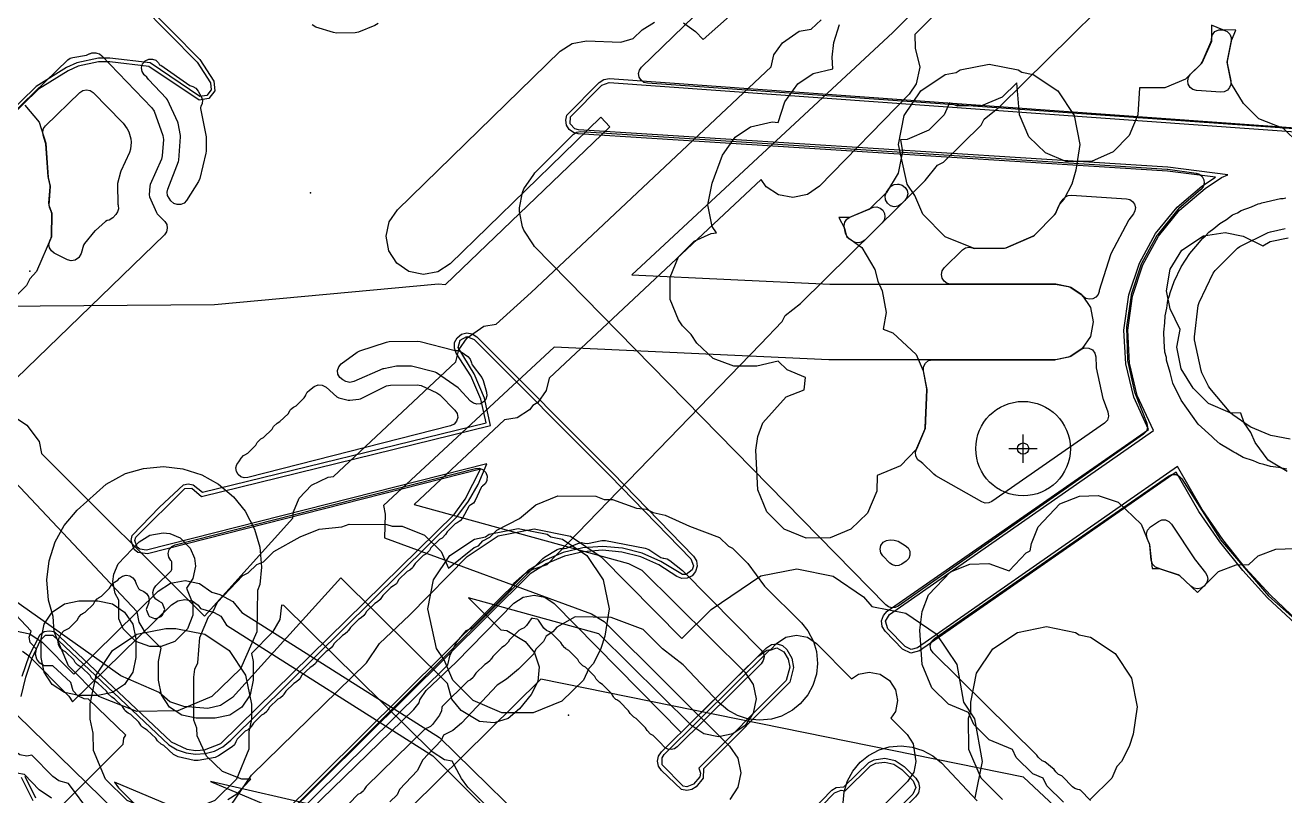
# Model space of a CAD drawing. Header units: metres. Extents: x -2677 to -840, y 169 to 1487.
# Drawn here: x -2429.3 to -2362.6, y 472.9 to 513.6 of the extents above; entities that cross this region are included whole.
import ezdxf

# ---------------------------------------------------------------- set-up
doc = ezdxf.new("R2010")
doc.units = ezdxf.units.M
for name, color, linetype in [('AI_GREENING_ALLOWED_ZONE', 4, 'Continuous'), ('AI_GREENING_EXCLUSIONS', 1, 'Continuous'), ('AI_GREENING_LAWN', 82, 'Continuous'), ('AI_GREENING_REJECTED', 6, 'Continuous'), ('AI_GREENING_TREES', 3, 'Continuous')]:
    doc.layers.add(name, color=color, linetype=linetype)

# ---------------------------------------------------------------- blocks, each defined once
blk = doc.blocks.new('AI_TREE')
for p, q in [((0, -0.3), (0, 0.3)), ((-0.3, 0), (0.3, 0))]:
    blk.add_line(p, q)
for radius in [1, 0.12]:
    blk.add_circle((0, 0), radius)

msp = doc.modelspace()

# ---------------------------------------------------------------- linework, layer by layer
at = {"layer": 'AI_GREENING_ALLOWED_ZONE'}
for points in [[(-2367.323, 510.189), (-2367.507, 510.238), (-2367.659, 510.353), (-2367.757, 510.516), (-2367.787, 510.704), (-2367.745, 510.889), (-2367.637, 511.046), (-2367.068, 511.6), (-2367.014, 511.679), (-2366.554, 512.74), (-2366.534, 512.833), (-2366.532, 512.921), (-2366.48, 513.133), (-2366.343, 513.303), (-2366.146, 513.398), (-2365.928, 513.401), (-2365.87, 513.388), (-2365.692, 513.312), (-2365.557, 513.174), (-2365.484, 512.996), (-2365.484, 512.802), (-2365.694, 511.738), (-2365.694, 511.642), (-2365.505, 510.693), (-2365.502, 510.51), (-2365.566, 510.339), (-2365.687, 510.201), (-2365.849, 510.117), (-2366.031, 510.096), (-2367.323, 510.189)], [(-2426.389, 510.083), (-2426.226, 510.189), (-2426.036, 510.225), (-2425.846, 510.185), (-2425.685, 510.076), (-2424.144, 508.517), (-2424.098, 508.463), (-2423.877, 508.164), (-2423.796, 507.997), (-2423.697, 507.627), (-2423.681, 507.461), (-2423.709, 507.077), (-2423.756, 506.9), (-2424.22, 505.919), (-2424.236, 505.873), (-2424.387, 505.273), (-2424.395, 505.206), (-2424.37, 504.174), (-2424.361, 504.117), (-2424.357, 504.099), (-2424.342, 503.926), (-2424.387, 503.759), (-2424.487, 503.618), (-2424.65, 503.455), (-2424.843, 503.335), (-2424.942, 503.301), (-2425.026, 503.253), (-2425.561, 502.784), (-2425.588, 502.756), (-2426.143, 502.088), (-2426.19, 502), (-2426.32, 501.561), (-2426.44, 501.355), (-2426.46, 501.334), (-2426.633, 501.217), (-2426.839, 501.182), (-2427.042, 501.234), (-2427.745, 501.583), (-2427.895, 501.698), (-2427.992, 501.86), (-2428.022, 502.046), (-2427.981, 502.23), (-2427.909, 502.398), (-2427.888, 502.493), (-2427.875, 503.652), (-2427.892, 503.743), (-2427.992, 504.006), (-2428.024, 504.226), (-2427.953, 505.088), (-2427.959, 505.165), (-2428.047, 505.542), (-2428.059, 505.618), (-2428.191, 507.366), (-2428.202, 507.422), (-2428.326, 507.819), (-2428.348, 508), (-2428.303, 508.177), (-2428.197, 508.327), (-2426.389, 510.083)], [(-2382.933, 504.184), (-2383.106, 504.073), (-2383.309, 504.041), (-2383.507, 504.093), (-2383.668, 504.22), (-2383.765, 504.401), (-2383.78, 504.606), (-2383.712, 504.8), (-2383.596, 504.989), (-2383.476, 505.124), (-2383.317, 505.207), (-2383.137, 505.229), (-2383.065, 505.224), (-2382.881, 505.176), (-2382.728, 505.063), (-2382.629, 504.9), (-2382.597, 504.712), (-2382.638, 504.526), (-2382.746, 504.369), (-2382.933, 504.184)], [(-2372.476, 499.553), (-2372.528, 499.402), (-2372.646, 499.261), (-2372.806, 499.173), (-2372.988, 499.148), (-2373.166, 499.19), (-2373.317, 499.294), (-2373.409, 499.386), (-2373.976, 499.765), (-2374.066, 499.802), (-2374.759, 499.94), (-2374.807, 499.944), (-2380.316, 499.944), (-2380.508, 499.983), (-2380.671, 500.092), (-2380.779, 500.254), (-2380.816, 500.446), (-2380.777, 500.638), (-2380.668, 500.8), (-2379.703, 501.753), (-2379.542, 501.859), (-2379.352, 501.897), (-2379.163, 501.86), (-2379.134, 501.848), (-2379.038, 501.83), (-2377.476, 501.844), (-2377.381, 501.864), (-2375.963, 502.473), (-2375.884, 502.527), (-2374.829, 503.602), (-2374.777, 503.68), (-2374.591, 504.124), (-2374.532, 504.228), (-2374.372, 504.443), (-2374.253, 504.558), (-2374.103, 504.628), (-2373.939, 504.645), (-2371.022, 504.46), (-2370.848, 504.417), (-2370.7, 504.315), (-2370.598, 504.168), (-2370.555, 503.994), (-2370.575, 503.816), (-2370.657, 503.656), (-2370.897, 503.344), (-2370.92, 503.307), (-2371.847, 501.542), (-2371.864, 501.501), (-2372.46, 499.611), (-2372.474, 499.553), (-2372.476, 499.553)], [(-2385.935, 502.91), (-2385.958, 503.036), (-2385.917, 503.223), (-2385.81, 503.382), (-2385.651, 503.488), (-2384.64, 503.911), (-2384.58, 503.95), (-2384.412, 504.022), (-2384.229, 504.028), (-2384.056, 503.967), (-2383.916, 503.849), (-2383.829, 503.688), (-2383.805, 503.506), (-2383.848, 503.328), (-2383.953, 503.178), (-2384.87, 502.273), (-2385.013, 502.174), (-2385.182, 502.13), (-2385.355, 502.147), (-2385.513, 502.223), (-2385.684, 502.346), (-2385.808, 502.474), (-2385.879, 502.638), (-2385.943, 502.908), (-2385.935, 502.91)], [(-2381.883, 490.516), (-2382.061, 490.642), (-2382.168, 490.832), (-2382.185, 491.05), (-2382.107, 491.254), (-2382.105, 491.257), (-2381.687, 492.255), (-2381.668, 492.341), (-2381.589, 494.342), (-2381.593, 494.397), (-2381.769, 495.354), (-2381.761, 495.571), (-2381.662, 495.764), (-2381.49, 495.897), (-2381.278, 495.944), (-2374.807, 495.944), (-2374.759, 495.949), (-2374.066, 496.087), (-2373.976, 496.124), (-2373.424, 496.493), (-2373.228, 496.57), (-2373.017, 496.56), (-2372.829, 496.464), (-2372.698, 496.298), (-2372.647, 496.094), (-2372.629, 495.565), (-2372.624, 495.52), (-2372.271, 493.891), (-2372.26, 493.854), (-2372.002, 493.181), (-2371.97, 492.963), (-2372.034, 492.753), (-2372.182, 492.591), (-2378.138, 488.442), (-2378.308, 488.366), (-2378.494, 488.358), (-2378.671, 488.418), (-2381.109, 489.805), (-2381.213, 489.885), (-2381.793, 490.459), (-2381.872, 490.512), (-2381.883, 490.516)], [(-2369.289, 484.889), (-2369.493, 484.968), (-2369.644, 485.126), (-2369.713, 485.333), (-2369.794, 486.136), (-2369.812, 486.206), (-2369.93, 486.491), (-2369.968, 486.712), (-2369.905, 486.927), (-2369.754, 487.093), (-2369.338, 487.384), (-2369.156, 487.462), (-2368.958, 487.465), (-2368.775, 487.39), (-2368.635, 487.25), (-2367.383, 485.361), (-2367.37, 485.343), (-2366.837, 484.675), (-2366.751, 484.516), (-2366.728, 484.336), (-2366.77, 484.161), (-2366.872, 484.011), (-2366.918, 483.965), (-2367.077, 483.857), (-2367.266, 483.816), (-2367.455, 483.85), (-2367.617, 483.953), (-2368.203, 484.508), (-2368.295, 484.562), (-2369.251, 484.883), (-2369.289, 484.889)], [(-2383.915, 485.564), (-2384.024, 485.731), (-2384.058, 485.927), (-2384.013, 486.121), (-2383.896, 486.282), (-2383.726, 486.385), (-2383.529, 486.413), (-2383.319, 486.401), (-2383.101, 486.336), (-2382.722, 486.121), (-2382.571, 485.989), (-2382.484, 485.808), (-2382.475, 485.608), (-2382.545, 485.421), (-2382.683, 485.276), (-2382.901, 485.124), (-2383.059, 485.051), (-2383.233, 485.037), (-2383.401, 485.083), (-2383.544, 485.185), (-2383.915, 485.564)]]:
    msp.add_lwpolyline(points, close=True, dxfattribs=at)
at = {"layer": 'AI_GREENING_EXCLUSIONS'}
for points in [[(-2359.961, 536.49), (-2383.376, 513.265), (-2397.191, 500.426), (-2386.721, 499.944), (-2374.783, 499.944), (-2374.017, 499.792), (-2373.368, 499.359), (-2372.935, 498.71), (-2372.783, 497.944), (-2372.935, 497.179), (-2373.368, 496.53), (-2374.017, 496.097), (-2374.783, 495.944), (-2386.767, 495.944), (-2401.297, 496.611), (-2410.322, 488.225), (-2410.231, 487.77), (-2410.281, 486.517), (-2399.327, 482.497), (-2398.661, 482.091), (-2392.022, 475.5), (-2391.586, 474.852), (-2391.431, 474.087), (-2391.581, 473.322), (-2392.012, 472.671)], [(-2423.817, 463.118), (-2406.926, 479.797), (-2406.804, 480.33), (-2406.439, 481.015), (-2405.931, 481.608), (-2405.606, 481.773), (-2403.613, 483.774), (-2403.451, 484.099), (-2402.861, 484.61), (-2402.41, 484.866), (-2401.66, 485.106), (-2390.377, 496.768), (-2389.242, 497.957), (-2389.08, 498.281), (-2388.268, 498.919), (-2381.667, 505.434), (-2381.022, 506.234), (-2380.696, 506.392), (-2378.71, 508.353), (-2378.549, 508.677), (-2377.737, 509.315), (-2350.93, 535.801)], [(-2423.817, 463.118), (-2406.926, 479.797), (-2406.804, 480.33), (-2406.439, 481.015), (-2405.931, 481.608), (-2405.606, 481.773), (-2403.613, 483.774), (-2403.451, 484.099), (-2402.861, 484.61), (-2402.41, 484.866), (-2401.66, 485.106), (-2390.377, 496.768), (-2389.242, 497.957), (-2389.08, 498.281), (-2388.268, 498.919), (-2381.667, 505.434), (-2381.022, 506.234), (-2380.696, 506.392), (-2378.71, 508.353), (-2378.549, 508.677), (-2377.737, 509.315), (-2350.93, 535.801)], [(-2376.137, 519.216), (-2382.226, 513.149), (-2382.205, 512.422), (-2381.96, 511.419), (-2382.149, 510.542), (-2382.526, 509.997), (-2387.26, 505.13), (-2387.902, 504.688), (-2388.666, 504.525), (-2389.433, 504.667), (-2390.088, 505.091), (-2390.349, 505.471), (-2401.568, 494.959), (-2401.716, 494.318), (-2402.169, 493.682), (-2402.429, 493.52), (-2402.595, 493.286), (-2403.255, 492.871), (-2403.916, 492.759), (-2408.696, 488.281), (-2397.358, 485.16), (-2396.661, 484.81), (-2391.205, 479.412), (-2390.769, 478.765), (-2390.614, 478), (-2390.764, 477.234), (-2391.195, 476.584), (-2391.842, 476.148), (-2392.607, 475.993), (-2393.373, 476.143), (-2394.023, 476.574), (-2398.926, 481.443), (-2405.832, 483.344), (-2404.114, 481.643), (-2403.802, 481.616), (-2402.834, 481.037), (-2402.332, 480.44), (-2402.096, 479.696), (-2402.163, 478.919), (-2402.522, 478.226), (-2403.126, 477.47), (-2403.723, 476.967), (-2404.467, 476.731), (-2405.245, 476.798), (-2406.213, 477.377), (-2406.715, 477.974), (-2406.943, 478.814), (-2412.587, 484.404), (-2418.31, 478.068), (-2418.948, 477.639), (-2418.948, 477.639), (-2419.624, 477.484), (-2420.883, 477.601), (-2421.626, 477.84), (-2422.199, 478.327), (-2424.224, 479.208), (-2430.316, 483.542)], [(-2434.451, 510.386), (-2426.726, 517.879), (-2426.344, 517.875), (-2426.183, 517.766), (-2420.19, 511.69), (-2419.477, 510.586), (-2419.443, 510.219), (-2419.671, 509.928), (-2420.035, 509.873), (-2422.663, 511.643), (-2424.801, 511.907), (-2425.408, 511.903), (-2426.554, 511.655), (-2427.096, 511.412), (-2428.704, 510.408), (-2445.085, 494.392)], [(-2434.415, 510.701), (-2427.028, 517.916), (-2426.8, 518.064), (-2426.533, 518.115), (-2426.266, 518.06), (-2426.041, 517.907), (-2420.045, 511.828), (-2419.299, 510.677), (-2419.252, 510.163), (-2419.57, 509.756), (-2420.08, 509.678), (-2422.741, 511.453), (-2424.808, 511.707), (-2425.393, 511.703), (-2426.485, 511.467), (-2427.002, 511.235), (-2428.579, 510.25), (-2444.92, 494.278)], [(-2394.452, 513.766), (-2393.814, 513.316), (-2393.412, 512.892), (-2388.756, 517.037)], [(-2430.819, 498.773), (-2419.269, 498.863), (-2407.419, 499.956), (-2407.04, 499.916), (-2398.361, 508.264), (-2398.827, 508.784), (-2406.797, 501.016), (-2407.451, 500.591), (-2408.218, 500.448), (-2408.981, 500.61), (-2409.625, 501.052), (-2410.05, 501.707), (-2410.192, 502.474), (-2410.03, 503.237), (-2409.588, 503.88), (-2400.973, 512.277), (-2400.352, 512.671), (-2399.584, 512.813), (-2397.772, 512.749), (-2397.117, 512.939), (-2396.642, 513.39), (-2395.982, 513.806)], [(-2429.839, 492.914), (-2429.19, 492.481), (-2428.546, 491.624), (-2428.417, 490.98), (-2419.802, 482.382), (-2415.129, 487.559), (-2415.089, 487.89), (-2414.787, 488.612), (-2414.14, 489.311), (-2413.259, 489.721), (-2412.967, 489.76), (-2406.496, 495.824), (-2406.347, 496.461), (-2405.893, 497.096), (-2405.014, 497.711), (-2404.367, 497.819), (-2402.508, 499.492), (-2389.824, 511.445), (-2389.676, 512.083), (-2389.221, 512.717), (-2388.343, 513.332), (-2387.695, 513.44), (-2387.168, 513.934)], [(-2361.916, 507.399), (-2362.722, 508.184), (-2364.023, 508.696), (-2364.833, 509.506), (-2365.474, 510.542), (-2365.704, 511.69), (-2365.477, 512.838), (-2365.24, 513.374), (-2365.923, 513.391), (-2366.518, 513.64), (-2366.535, 512.785), (-2367.033, 511.634), (-2367.91, 510.779), (-2368.994, 510.326), (-2370.337, 510.324), (-2370.422, 508.896), (-2370.875, 507.812), (-2371.73, 506.935), (-2372.881, 506.437), (-2374.231, 506.437), (-2375.315, 506.89), (-2376.192, 507.745), (-2376.69, 508.896), (-2376.83, 510.587), (-2377.604, 509.834), (-2378.688, 509.381), (-2379.957, 509.364), (-2380.393, 509.529), (-2380.672, 508.902), (-2381.482, 508.092), (-2382.633, 507.594), (-2382.984, 507.577), (-2382.863, 506.966), (-2383.093, 505.818), (-2383.722, 504.782), (-2384.596, 503.929), (-2385.679, 503.476), (-2386.247, 503.46), (-2385.943, 502.908), (-2385.837, 502.455), (-2385.029, 501.876), (-2384.331, 500.718), (-2384.185, 500.098), (-2383.954, 499.586), (-2383.727, 498.438), (-2383.903, 497.559), (-2383.38, 497.374), (-2382.156, 496.215), (-2381.77, 495.359), (-2381.588, 494.37), (-2381.67, 492.297), (-2382.123, 491.213), (-2382.978, 490.336), (-2384.216, 489.821), (-2384.233, 488.983), (-2384.731, 487.832), (-2385.608, 486.977), (-2386.692, 486.524), (-2387.961, 486.507), (-2389.126, 486.977), (-2390.048, 487.899), (-2390.518, 489.064), (-2390.633, 491.154), (-2390.516, 491.881), (-2390.255, 492.605), (-2389.017, 493.978), (-2388.076, 494.352), (-2387.998, 494.995), (-2388.97, 495.401), (-2389.452, 495.862), (-2390.574, 495.6), (-2390.574, 495.6), (-2391.792, 495.603), (-2392.888, 496.015), (-2393.743, 496.815), (-2394.055, 497.282), (-2394.504, 497.732), (-2394.717, 498.052), (-2395.163, 499.135), (-2395.161, 500.305), (-2394.712, 501.386), (-2393.883, 502.212), (-2392.998, 502.613), (-2392.707, 502.658), (-2392.932, 502.995), (-2393.162, 504.143), (-2392.935, 505.291), (-2392.399, 506.773), (-2391.717, 507.724), (-2390.909, 508.263), (-2389.769, 508.53), (-2389.45, 508.503), (-2389.088, 509.596), (-2388.406, 510.547), (-2387.598, 511.086), (-2386.557, 511.33), (-2386.587, 511.953), (-2386.507, 512.728), (-2386.196, 513.675)], [(-2362.108, 481.978), (-2363.56, 483.349), (-2364.877, 484.783), (-2366.092, 486.309), (-2367.198, 487.92), (-2368.39, 489.994), (-2381.967, 480.534), (-2382.435, 480.412), (-2382.871, 480.623), (-2383.784, 481.571), (-2383.941, 481.827), (-2383.977, 482.125), (-2383.884, 482.411), (-2383.68, 482.631), (-2369.864, 492.256), (-2370.638, 493.966), (-2371.061, 495.723), (-2371.155, 497.501), (-2370.901, 499.376), (-2370.343, 501.053), (-2369.487, 502.614), (-2368.342, 504.013), (-2367.03, 505.128), (-2366.319, 505.607), (-2368.858, 505.926), (-2400.024, 507.903), (-2400.283, 507.971), (-2400.498, 508.131), (-2400.637, 508.359), (-2400.68, 508.623), (-2400.621, 508.884), (-2398.912, 510.617), (-2398.664, 510.773), (-2398.374, 510.814), (-2361.344, 508.151)], [(-2361.981, 482.132), (-2363.413, 483.484), (-2364.721, 484.908), (-2364.721, 484.908), (-2365.927, 486.422), (-2367.026, 488.022), (-2368.318, 490.288), (-2382.081, 480.698), (-2382.416, 480.611), (-2382.727, 480.762), (-2383.64, 481.71), (-2383.777, 482.106), (-2383.566, 482.467), (-2369.594, 492.2), (-2370.455, 494.047), (-2370.866, 495.769), (-2370.955, 497.51), (-2370.71, 499.314), (-2370.167, 500.958), (-2369.331, 502.488), (-2368.213, 503.86), (-2366.854, 505.011), (-2366, 505.579), (-2365.654, 505.724), (-2368.839, 506.125), (-2400.012, 508.103), (-2400.197, 508.151), (-2400.449, 508.429), (-2400.438, 508.803), (-2398.773, 510.474), (-2398.388, 510.614), (-2361.336, 507.951)], [(-2429.299, 509.419), (-2428.543, 508.511), (-2428.193, 507.394), (-2428.056, 505.58), (-2427.95, 505.127), (-2428.033, 504.112), (-2427.875, 503.699), (-2427.889, 502.443), (-2428.681, 500.614), (-2429.041, 500.227), (-2429.203, 499.875), (-2430.013, 499.064)], [(-2362.547, 490.15), (-2362.983, 490.241), (-2363.408, 490.285), (-2363.755, 490.402), (-2363.995, 490.452), (-2364.303, 490.586), (-2364.86, 490.774), (-2365.236, 490.995), (-2365.352, 491.046), (-2365.514, 491.158), (-2366.091, 491.497), (-2366.378, 491.757), (-2366.41, 491.779), (-2366.512, 491.878), (-2367.233, 492.533), (-2368.137, 493.802), (-2368.564, 494.708), (-2368.71, 495.269), (-2368.898, 495.927), (-2368.915, 496.058), (-2368.989, 496.343), (-2369.026, 496.924), (-2369.027, 496.926), (-2369.026, 496.927), (-2369.056, 497.392), (-2368.992, 497.89), (-2368.979, 498.264), (-2368.893, 498.666), (-2368.839, 499.088), (-2368.735, 499.4), (-2368.728, 499.43), (-2368.707, 499.484), (-2368.507, 500.087), (-2368.137, 500.853), (-2367.678, 501.571), (-2367.35, 501.935), (-2366.983, 502.378), (-2366.84, 502.502), (-2366.676, 502.684), (-2366.397, 502.886), (-2366.093, 503.149), (-2365.74, 503.36), (-2365.407, 503.601), (-2365.147, 503.715), (-2364.95, 503.833), (-2364.407, 504.041), (-2364.063, 504.192), (-2363.949, 504.217), (-2363.858, 504.251), (-2362.868, 504.467), (-2362.729, 504.475), (-2362.599, 504.503)], [(-2362.521, 490.023), (-2363.523, 490.628), (-2364.217, 491.57), (-2364.439, 492.086), (-2364.798, 492.612), (-2364.98, 493.109), (-2365.538, 493.125), (-2366.685, 493.621), (-2367.496, 494.431), (-2368.136, 495.466), (-2368.366, 496.614), (-2368.182, 497.542), (-2368.182, 497.542), (-2368.718, 498.632), (-2368.905, 499.585), (-2368.712, 500.74), (-2368.092, 501.733), (-2366.953, 502.49), (-2365.797, 502.676), (-2364.845, 502.484), (-2363.819, 501.966), (-2363.421, 502.195), (-2362.468, 502.384)], [(-2399.235, 466.642), (-2405.861, 473.32), (-2406.207, 473.789), (-2406.688, 474.693), (-2407.104, 474.773), (-2407.755, 475.203), (-2415.596, 482.945), (-2415.719, 482.95), (-2415.809, 482.202), (-2416.191, 481.522), (-2417.308, 480.395), (-2417.226, 479.981), (-2417.226, 478.981), (-2417.378, 478.216), (-2417.812, 477.567), (-2417.812, 477.567), (-2418.461, 477.133), (-2419.226, 476.981), (-2420.226, 476.981), (-2420.991, 477.133), (-2421.64, 477.567), (-2422.074, 478.216), (-2422.226, 478.981), (-2422.226, 479.981), (-2422.087, 480.678), (-2422.934, 481.532), (-2423.248, 482.048), (-2423.359, 482.6), (-2437.136, 497.246)], [(-2429.486, 478.118), (-2429.243, 479.146), (-2428.902, 480.146), (-2428.466, 481.111), (-2428.197, 481.368), (-2427.825, 481.368), (-2421.678, 475.558), (-2421.245, 475.3), (-2420.77, 475.134), (-2420.265, 475.066), (-2420.265, 475.066), (-2419.756, 475.102), (-2419.271, 475.238), (-2418.823, 475.468), (-2418.406, 475.804), (-2406.44, 487.629), (-2405.835, 488.453), (-2405.319, 489.347), (-2404.859, 490.44), (-2422.858, 485.867), (-2423.217, 485.916), (-2423.359, 486.033), (-2423.475, 486.376), (-2423.433, 486.555), (-2420.834, 489.135), (-2420.463, 489.142), (-2419.953, 488.706), (-2404.673, 492.46), (-2404.984, 493.914), (-2405.522, 495.188), (-2406.381, 496.588), (-2406.276, 496.981), (-2405.913, 497.165), (-2405.533, 497.019), (-2398.336, 489.806), (-2394.075, 485.412), (-2393.935, 485.031), (-2393.991, 484.832), (-2394.308, 484.58), (-2394.514, 484.57), (-2395.662, 485.269), (-2396.648, 485.701), (-2397.678, 485.964), (-2398.731, 486.058), (-2399.786, 485.984), (-2400.821, 485.74), (-2401.814, 485.326), (-2402.692, 484.776), (-2418.03, 469.55)], [(-2429.437, 479.193), (-2429.066, 480.273), (-2428.495, 481.41), (-2428.272, 481.554), (-2428.011, 481.604), (-2427.75, 481.554), (-2421.558, 475.719), (-2420.723, 475.329), (-2420.258, 475.267), (-2420.258, 475.267), (-2419.791, 475.3), (-2418.933, 475.637), (-2406.592, 487.76), (-2406.002, 488.563), (-2405.186, 490.151), (-2422.811, 485.673), (-2423.314, 485.741), (-2423.513, 485.905), (-2423.675, 486.385), (-2423.616, 486.636), (-2422.172, 488.144), (-2420.912, 489.32), (-2420.653, 489.375), (-2420.392, 489.329), (-2419.891, 488.928), (-2404.894, 492.612), (-2405.176, 493.852), (-2405.7, 495.094), (-2406.474, 496.284), (-2406.578, 496.556), (-2406.563, 496.847), (-2406.431, 497.107), (-2406.205, 497.29), (-2405.923, 497.365), (-2405.636, 497.319), (-2405.391, 497.16), (-2398.194, 489.948), (-2393.931, 485.551), (-2393.777, 485.305), (-2393.735, 485.019), (-2393.813, 484.74), (-2393.998, 484.516), (-2394.257, 484.386), (-2394.547, 484.373), (-2394.817, 484.477), (-2395.758, 485.092), (-2396.713, 485.511), (-2397.712, 485.766), (-2398.733, 485.858), (-2399.756, 485.785), (-2400.759, 485.549), (-2401.722, 485.148), (-2402.567, 484.618), (-2417.885, 469.413)], [(-2418.552, 472.674), (-2418.083, 472.974), (-2417.349, 473.74), (-2417.823, 473.749), (-2418.833, 474.154), (-2419.69, 474.965), (-2420.175, 476.042), (-2420.195, 476.445), (-2420.362, 476.864), (-2420.356, 479.147), (-2420.301, 479.561), (-2420.155, 479.911), (-2420.04, 481.25), (-2419.587, 482.333), (-2419.352, 482.587), (-2419.114, 483.107), (-2417.769, 484.534), (-2417.489, 484.665), (-2417.02, 485.108), (-2416.667, 485.256), (-2416.118, 485.796), (-2414.725, 486.576), (-2413.735, 486.969), (-2412.524, 487.1), (-2412.14, 487.234), (-2410.146, 487.23), (-2409.875, 487.131), (-2409.34, 487.131), (-2408.159, 486.658), (-2407.269, 485.794), (-2406.88, 484.913), (-2405.523, 486.003), (-2405.3, 486.1), (-2405.062, 486.363), (-2404.702, 486.56), (-2404.322, 486.928), (-2403.135, 487.534), (-2402.262, 488.265), (-2401.11, 488.732), (-2399.102, 488.722), (-2398.647, 488.552), (-2398.215, 488.538), (-2396.934, 488.092), (-2396.422, 488.036), (-2396.068, 487.859), (-2395.425, 487.709), (-2394.131, 487.127), (-2392.554, 486.542), (-2392.077, 486.083), (-2391.864, 485.973), (-2391.053, 485.163), (-2390.178, 483.959), (-2388.217, 482.016), (-2387.878, 481.6), (-2387.579, 481.034), (-2387.421, 480.501), (-2387.362, 479.873), (-2387.424, 479.298), (-2387.608, 478.71), (-2387.878, 478.215), (-2388.279, 477.731), (-2388.696, 477.392), (-2389.273, 477.085), (-2389.808, 476.927), (-2390.442, 476.868), (-2391.011, 476.93), (-2391.607, 477.117), (-2392.107, 477.392), (-2392.572, 477.78), (-2394.465, 479.79), (-2395.571, 480.645), (-2396.587, 481.672), (-2398.282, 482.302), (-2400.188, 482.34), (-2401.148, 481.791), (-2401.366, 481.542), (-2401.721, 481.31), (-2401.854, 481.026), (-2402.259, 480.621), (-2402.378, 480.384), (-2403.189, 479.574), (-2403.813, 479.032), (-2404.307, 478.719), (-2406.199, 476.719), (-2406.663, 476.331), (-2407.147, 476.072), (-2407.27, 475.786), (-2408.255, 474.749), (-2408.532, 474.214), (-2409.479, 473.203), (-2409.61, 472.924), (-2409.993, 472.541)], [(-2374.363, 472.536), (-2375.241, 473.391), (-2375.431, 473.806), (-2375.976, 474.034), (-2376.853, 474.889), (-2377.051, 475.322), (-2378.289, 475.837), (-2379.099, 476.647), (-2379.381, 477.279), (-2380.44, 477.722), (-2381.317, 478.577), (-2381.832, 479.809), (-2381.96, 481.628), (-2381.96, 481.628), (-2381.83, 482.626), (-2381.491, 483.501), (-2380.33, 484.723), (-2379.301, 485.13), (-2378.306, 485.156), (-2377.231, 484.78), (-2376.328, 485.731), (-2376.114, 485.831), (-2376.042, 486.227), (-2375.703, 487.102), (-2374.542, 488.324), (-2373.513, 488.731), (-2372.518, 488.758), (-2371.468, 488.406), (-2370.244, 487.248), (-2369.798, 486.172), (-2369.668, 484.887), (-2369.293, 484.897), (-2368.243, 484.545), (-2367.262, 483.617), (-2366.157, 484.734), (-2365.226, 485.084), (-2364.543, 485.102), (-2364.055, 485.57), (-2363.124, 485.92), (-2362.129, 485.946)], [(-2431.424, 468.276), (-2424.101, 475.596), (-2424.06, 475.91), (-2423.957, 476.069), (-2425.933, 477.981), (-2426.167, 478), (-2426.499, 478.16), (-2426.742, 478.428), (-2426.867, 478.871), (-2427.812, 479.742), (-2428.268, 479.739), (-2428.501, 479.881), (-2428.662, 480.101), (-2428.727, 480.366), (-2428.688, 480.621), (-2429.019, 480.986), (-2429.064, 481.255), (-2428.962, 481.578), (-2434.739, 487.722)], [(-2418.397, 472.349), (-2417.307, 473.967), (-2411.23, 479.898), (-2410.541, 480.922), (-2408.946, 482.429), (-2405.891, 485.536), (-2404.264, 486.616), (-2402.349, 486.99), (-2400.435, 486.603), (-2398.816, 485.512), (-2394.538, 481.2), (-2392.998, 482.728), (-2390.373, 484.499), (-2388.458, 484.872), (-2386.546, 484.484), (-2384.928, 483.394), (-2384.487, 482.889), (-2382.7, 482.526), (-2381.082, 481.436), (-2380.005, 479.81), (-2379.646, 477.822), (-2379.064, 476.943), (-2378.658, 474.675), (-2379.046, 472.763)], [(-2429.796, 481.595), (-2429.031, 481.437), (-2428.386, 480.999), (-2426.706, 479.296), (-2422.236, 483.688), (-2421.584, 484.115), (-2420.817, 484.261), (-2420.053, 484.102), (-2419.397, 483.646), (-2418.985, 483.522), (-2418.297, 483.155), (-2417.819, 482.575), (-2407.358, 475.958), (-2401.348, 470.055)], [(-2429.421, 480.516), (-2429.098, 480.297), (-2426.97, 478.139), (-2426.768, 477.832), (-2421.535, 482.974), (-2421.209, 483.188), (-2420.826, 483.261), (-2420.444, 483.182), (-2420.121, 482.962), (-2420.006, 482.785), (-2419.274, 482.565), (-2418.93, 482.381), (-2418.628, 481.903), (-2407.723, 474.977), (-2402.052, 469.345)], [(-2414.841, 471.483), (-2408.722, 477.434), (-2408.435, 477.784), (-2408.4, 477.954), (-2408.074, 478.44), (-2406.478, 479.947), (-2403.423, 483.054), (-2402.935, 483.378), (-2402.36, 483.49), (-2401.787, 483.374), (-2401.301, 483.047), (-2394.582, 476.225), (-2390.532, 480.243), (-2390.044, 480.567), (-2389.828, 480.609), (-2389.534, 480.936), (-2389.046, 481.26), (-2388.472, 481.372), (-2387.898, 481.255), (-2387.413, 480.928), (-2385.562, 479.063), (-2385.2, 479.302), (-2384.626, 479.414), (-2384.052, 479.298), (-2383.567, 478.971), (-2383.243, 478.483), (-2383.131, 477.908), (-2383.248, 477.335), (-2383.495, 476.968), (-2382.626, 476.104), (-2382.303, 475.617), (-2382.158, 474.688), (-2382.275, 474.115), (-2382.602, 473.629), (-2387.293, 468.974)], [(-2377.574, 472.679), (-2378.718, 473.802), (-2379.365, 475.31), (-2379.381, 476.971), (-2379.257, 477.308), (-2379.257, 477.821), (-2378.953, 479.352), (-2378.086, 480.649), (-2376.788, 481.516), (-2375.257, 481.821), (-2373.726, 481.516), (-2373.527, 481.383), (-2372.924, 481.263), (-2372.924, 481.263), (-2371.627, 480.396), (-2370.76, 479.099), (-2370.455, 477.568), (-2370.676, 476.127), (-2370.889, 475.472), (-2371.281, 474.682), (-2371.53, 474.415), (-2371.802, 473.802), (-2372.946, 472.679)], [(-2431.937, 479.304), (-2424.516, 472.069)], [(-2354.186, 453.009), (-2376.468, 473.857), (-2401.998, 479.041), (-2421.076, 460.203), (-2421.667, 459.462), (-2421.992, 459.297), (-2424.011, 457.291), (-2424.177, 456.969), (-2425.07, 456.299), (-2435.28, 446.342), (-2406.613, 416.514), (-2405.872, 415.904), (-2405.649, 415.512), (-2403.746, 413.544), (-2403.425, 413.376), (-2402.828, 412.597)], [(-2354.186, 453.009), (-2376.468, 473.857), (-2401.998, 479.041), (-2421.076, 460.203), (-2421.667, 459.462), (-2421.992, 459.297), (-2424.011, 457.291), (-2424.177, 456.969), (-2425.07, 456.299), (-2435.28, 446.342), (-2406.613, 416.514), (-2405.872, 415.904), (-2405.649, 415.512), (-2403.746, 413.544), (-2403.425, 413.376), (-2402.828, 412.597)], [(-2425.807, 471.93), (-2426.996, 473.523), (-2427.497, 473.669), (-2427.819, 473.888), (-2428.926, 475.012), (-2429.185, 474.963), (-2429.567, 475.042), (-2429.899, 475.27), (-2436.169, 469.416)], [(-2386.016, 472.501), (-2385.954, 473.082), (-2385.773, 473.665), (-2385.493, 474.178), (-2385.104, 474.644), (-2384.669, 474.997), (-2384.107, 475.295), (-2384.107, 475.295), (-2383.571, 475.454), (-2382.943, 475.512), (-2382.367, 475.45), (-2381.789, 475.27), (-2381.271, 474.989), (-2380.812, 474.605), (-2378.919, 472.603)], [(-2427.888, 472.749), (-2428.531, 473.186), (-2429.323, 473.99), (-2429.718, 474.071), (-2434.183, 469.902)], [(-2428.861, 472.601), (-2429.478, 473.837)], [(-2428.72, 472.743), (-2429.286, 473.891)], [(-2410.565, 467.703), (-2424.561, 473.592), (-2424.336, 473.287), (-2418.789, 467.696)], [(-2409.508, 471.341), (-2419.484, 473.625), (-2409.607, 469.469)]]:
    msp.add_lwpolyline(points, dxfattribs=at)
for points in [[(-2376.761, 511.285), (-2376.562, 511.151), (-2375.959, 511.032), (-2374.662, 510.164), (-2373.794, 508.867), (-2373.49, 507.336), (-2373.697, 505.965), (-2373.923, 505.24), (-2374.316, 504.45), (-2374.568, 504.18), (-2374.795, 503.636), (-2375.918, 502.492), (-2377.427, 501.845), (-2379.088, 501.829), (-2380.61, 502.449), (-2381.797, 503.636), (-2382.216, 504.638), (-2382.619, 505.24), (-2383.08, 507.336), (-2382.776, 508.867), (-2381.908, 510.164), (-2380.611, 511.032), (-2380.028, 511.147), (-2379.823, 511.285), (-2378.292, 511.589), (-2376.761, 511.285)], [(-2427.21, 487.179), (-2426.536, 487.982), (-2424.996, 489.364), (-2423.967, 489.918), (-2423.014, 490.193), (-2421.958, 490.29), (-2420.938, 490.173), (-2419.935, 489.858), (-2419.052, 489.364), (-2418.251, 488.692), (-2417.648, 487.934), (-2417.142, 486.971), (-2416.873, 486.031), (-2416.775, 484.965), (-2416.873, 484.052), (-2416.989, 483.726), (-2417.027, 481.548), (-2417.89, 479.583), (-2419.399, 478.126), (-2421.205, 477.37), (-2423.378, 477.331), (-2425.379, 478.126), (-2426.995, 479.742), (-2427.751, 481.548), (-2427.79, 482.362), (-2428.038, 483.218), (-2428.136, 484.304), (-2428.019, 485.294), (-2427.701, 486.302), (-2427.21, 487.179)], [(-2421.981, 486.791), (-2421.63, 486.742), (-2421.089, 486.516), (-2420.55, 485.977), (-2420.324, 485.436), (-2420.275, 485.024), (-2420.412, 484.362), (-2420.749, 483.861), (-2420.419, 483.029), (-2420.419, 482.435), (-2420.685, 481.699), (-2421.356, 481.028), (-2422.092, 480.762), (-2422.686, 480.762), (-2423.422, 481.028), (-2424.093, 481.699), (-2424.32, 482.241), (-2424.322, 483.214), (-2424.519, 483.577), (-2424.636, 484.211), (-2424.588, 484.602), (-2424.361, 485.143), (-2423.241, 486.3), (-2422.683, 486.662), (-2421.981, 486.791)], [(-2401.665, 486.707), (-2401.466, 486.573), (-2400.863, 486.454), (-2399.566, 485.586), (-2398.698, 484.289), (-2398.394, 482.758), (-2398.615, 481.317), (-2398.827, 480.662), (-2399.22, 479.872), (-2399.472, 479.602), (-2399.742, 478.994), (-2400.886, 477.871), (-2402.408, 477.251), (-2404.069, 477.267), (-2405.578, 477.914), (-2406.658, 478.994), (-2407.12, 480.06), (-2407.523, 480.662), (-2407.984, 482.758), (-2407.68, 484.289), (-2406.812, 485.586), (-2405.515, 486.454), (-2404.932, 486.569), (-2404.727, 486.707), (-2403.196, 487.011), (-2401.665, 486.707)], [(-2424.02, 478.764), (-2424.668, 478.33), (-2425.434, 478.178), (-2426.434, 478.178), (-2427.199, 478.33), (-2427.848, 478.764), (-2428.281, 479.413), (-2428.434, 480.178), (-2428.434, 481.178), (-2428.281, 481.943), (-2427.848, 482.592), (-2427.199, 483.026), (-2426.434, 483.178), (-2425.434, 483.178), (-2424.668, 483.026), (-2424.02, 482.592), (-2423.586, 481.943), (-2423.434, 481.178), (-2423.434, 480.178), (-2423.586, 479.413), (-2424.02, 478.764)], [(-2419.784, 481.42), (-2418.487, 480.552), (-2417.619, 479.255), (-2417.315, 477.724), (-2417.315, 476.918), (-2417.446, 476.259), (-2417.446, 475.334), (-2418.109, 473.748), (-2419.253, 472.625), (-2420.775, 472.005), (-2422.436, 472.021), (-2423.881, 472.625), (-2425.025, 473.748), (-2425.672, 475.257), (-2425.688, 476.177), (-2425.837, 476.927), (-2425.837, 477.729), (-2425.533, 479.26), (-2424.665, 480.557), (-2423.368, 481.425), (-2421.837, 481.729), (-2421.315, 481.724), (-2419.784, 481.42)], [(-2388.729, 480.155), (-2388.637, 479.652), (-2388.84, 478.887), (-2393.401, 474.298), (-2393.411, 473.8), (-2393.79, 473.348), (-2394.018, 473.197), (-2394.286, 473.145), (-2394.554, 473.199), (-2395.622, 474.2), (-2395.772, 474.428), (-2395.825, 474.696), (-2395.77, 474.963), (-2395.618, 475.19), (-2390.06, 480.705), (-2389.804, 480.867), (-2389.503, 480.905), (-2389.215, 480.813), (-2388.992, 480.607), (-2388.729, 480.155)], [(-2389.021, 478.97), (-2393.645, 474.337), (-2393.556, 474.068), (-2393.595, 473.877), (-2393.931, 473.49), (-2394.285, 473.345), (-2394.476, 473.384), (-2395.587, 474.503), (-2395.586, 474.886), (-2395.477, 475.048), (-2389.919, 480.563), (-2389.521, 480.706), (-2389.156, 480.493), (-2388.922, 480.104), (-2388.837, 479.669), (-2389.021, 478.97)], [(-2382.171, 473.794), (-2382.022, 473.566), (-2381.971, 473.299), (-2382.026, 473.033), (-2382.178, 472.807), (-2387.711, 467.317), (-2387.939, 467.167), (-2388.207, 467.114), (-2388.474, 467.169), (-2390.058, 468.689), (-2390.209, 468.917), (-2390.262, 469.185), (-2390.207, 469.453), (-2386.605, 473.161), (-2386.38, 473.313), (-2385.973, 473.342), (-2384.655, 474.635), (-2384.37, 474.77), (-2383.813, 474.856), (-2383.268, 474.737), (-2382.791, 474.419), (-2382.171, 473.794)], [(-2382.314, 473.654), (-2382.171, 473.301), (-2382.319, 472.949), (-2387.852, 467.459), (-2388.014, 467.352), (-2388.397, 467.353), (-2389.916, 468.83), (-2390.062, 469.184), (-2390.023, 469.376), (-2386.463, 473.02), (-2386.112, 473.169), (-2385.906, 473.124), (-2384.57, 474.454), (-2384.285, 474.589), (-2383.8, 474.657), (-2383.327, 474.546), (-2382.915, 474.263), (-2382.314, 473.654)]]:
    msp.add_lwpolyline(points, close=True, dxfattribs=at)
at = {"layer": 'AI_GREENING_LAWN'}
for points in [[(-2361.162, 508.083), (-2396.365, 510.57), (-2396.549, 510.619), (-2396.701, 510.734), (-2396.8, 510.897), (-2396.83, 511.085), (-2396.787, 511.271), (-2396.678, 511.427), (-2389.998, 517.915)], [(-2410.605, 513.735), (-2410.776, 513.624), (-2411.65, 513.281), (-2411.822, 513.247), (-2412.818, 513.226), (-2412.978, 513.248), (-2413.896, 513.535), (-2414.1, 513.657)], [(-2441.351, 497.916), (-2427.019, 511.807), (-2426.897, 511.895), (-2426.754, 511.942), (-2426.03, 512.063), (-2425.856, 512.142), (-2425.852, 512.133), (-2425.759, 512.18), (-2425.759, 512.18), (-2425.538, 512.183), (-2425.484, 512.172), (-2425.345, 512.12), (-2425.228, 512.03), (-2422.571, 509.275), (-2422.461, 509.098), (-2421.994, 507.809), (-2421.966, 507.603), (-2422.03, 506.73), (-2422.072, 506.563), (-2422.67, 505.215), (-2422.691, 505.133), (-2422.727, 504.673), (-2422.706, 504.553), (-2422.339, 503.737), (-2422.292, 503.667), (-2421.899, 503.258), (-2421.794, 503.094), (-2421.76, 502.903), (-2421.801, 502.713), (-2421.912, 502.553), (-2435.355, 489.527)], [(-2362.357, 491.742), (-2363.383, 491.94), (-2363.482, 491.97), (-2364.445, 492.375), (-2364.536, 492.425), (-2365.398, 493.023), (-2365.495, 493.11), (-2366.617, 494.435), (-2366.685, 494.54), (-2367.031, 495.251), (-2367.071, 495.366), (-2367.417, 497), (-2367.425, 497.162), (-2367.228, 498.819), (-2367.181, 498.978), (-2366.432, 500.524), (-2366.335, 500.659), (-2365.155, 501.839), (-2365.023, 501.933), (-2363.525, 502.672), (-2363.41, 502.712), (-2362.638, 502.88)], [(-2372.92, 472.622), (-2373.458, 473.158), (-2373.488, 473.18), (-2373.524, 473.192), (-2373.6, 473.204), (-2373.753, 473.254), (-2373.882, 473.351), (-2374.409, 473.897), (-2374.439, 473.92), (-2374.511, 473.945), (-2374.509, 473.952), (-2374.624, 473.997), (-2374.763, 474.129), (-2374.856, 474.259), (-2375.342, 474.659), (-2375.485, 474.723), (-2375.703, 474.912), (-2375.774, 475.024), (-2381.253, 480.431), (-2381.371, 480.614), (-2381.4, 480.83), (-2381.335, 481.037), (-2381.187, 481.197), (-2368.804, 489.784), (-2368.62, 489.863), (-2368.42, 489.863), (-2368.42, 489.863), (-2368.236, 489.785), (-2368.097, 489.641), (-2366.067, 486.44), (-2366.046, 486.412), (-2363.517, 483.448), (-2363.493, 483.423), (-2360.603, 480.874)], [(-2418.776, 468.543), (-2401.898, 485.423), (-2401.8, 485.499), (-2401.137, 485.893), (-2400.974, 485.955), (-2400.8, 485.957), (-2400.773, 485.952), (-2400.637, 485.969), (-2400.637, 485.969), (-2400.038, 486.227), (-2399.85, 486.268), (-2399.688, 486.239), (-2399.533, 486.226), (-2398.781, 486.377), (-2398.588, 486.378), (-2396.478, 485.972), (-2396.297, 485.899), (-2395.66, 485.479), (-2395.527, 485.438), (-2395.491, 485.438), (-2395.326, 485.409), (-2395.179, 485.327), (-2394.509, 484.786), (-2394.467, 484.748), (-2390.339, 480.566), (-2390.232, 480.404), (-2390.195, 480.213), (-2390.234, 480.022), (-2390.343, 479.86), (-2394.784, 475.454), (-2394.933, 475.352), (-2395.108, 475.31), (-2395.288, 475.332), (-2395.447, 475.417), (-2395.566, 475.554), (-2395.58, 475.577), (-2396.054, 476.054), (-2396.193, 476.133), (-2396.382, 476.323), (-2396.461, 476.463), (-2396.951, 476.957), (-2397.09, 477.037), (-2397.279, 477.227), (-2397.357, 477.367), (-2397.83, 477.845), (-2397.986, 477.939), (-2397.985, 477.941), (-2398.035, 477.966), (-2398.15, 478.082), (-2398.174, 478.132), (-2398.176, 478.131), (-2398.269, 478.288), (-2398.744, 478.764), (-2398.883, 478.843), (-2399.072, 479.034), (-2399.15, 479.174), (-2399.64, 479.667), (-2399.78, 479.747), (-2399.969, 479.937), (-2400.047, 480.077), (-2400.519, 480.555), (-2400.676, 480.65), (-2400.672, 480.655), (-2400.74, 480.691), (-2400.862, 480.836), (-2400.943, 480.981), (-2401.433, 481.474), (-2401.547, 481.539), (-2401.548, 481.54), (-2401.711, 481.614), (-2401.838, 481.742), (-2402.125, 482.162), (-2402.158, 482.194), (-2402.2, 482.211), (-2402.432, 482.258), (-2402.476, 482.259), (-2402.507, 482.229), (-2402.757, 481.879), (-2402.883, 481.756), (-2403.045, 481.684), (-2403.048, 481.683), (-2403.163, 481.619), (-2403.656, 481.128), (-2403.735, 480.989), (-2403.926, 480.8), (-2404.065, 480.721), (-2404.543, 480.248), (-2404.637, 480.092), (-2404.643, 480.095), (-2404.679, 480.028), (-2404.824, 479.905), (-2404.968, 479.824), (-2405.446, 479.351), (-2405.54, 479.195), (-2405.546, 479.198), (-2405.582, 479.13), (-2405.727, 479.007), (-2405.871, 478.927), (-2407.199, 477.617), (-2407.222, 477.586), (-2407.234, 477.549), (-2407.262, 477.36), (-2407.358, 477.132), (-2407.725, 476.647), (-2407.84, 476.537), (-2407.985, 476.468), (-2408.038, 476.453), (-2408.142, 476.393), (-2411.247, 473.359), (-2411.344, 473.201), (-2411.349, 473.204), (-2411.384, 473.138), (-2411.53, 473.015), (-2411.674, 472.934), (-2412.149, 472.464)]]:
    msp.add_lwpolyline(points, dxfattribs=at)
for points in [[(-2422.375, 511.787), (-2422.242, 511.675), (-2422.229, 511.659), (-2422.166, 511.545), (-2422.112, 511.522), (-2420.565, 510.456), (-2420.407, 510.401), (-2420.245, 510.307), (-2420.128, 510.16), (-2419.96, 509.84), (-2419.908, 509.675), (-2419.914, 509.503), (-2419.979, 509.343), (-2419.989, 509.327), (-2420.005, 509.285), (-2420.005, 509.24), (-2419.708, 507.741), (-2419.698, 507.634), (-2419.711, 506.978), (-2419.724, 506.873), (-2420.04, 505.531), (-2420.104, 505.378), (-2420.741, 504.374), (-2420.874, 504.234), (-2421.049, 504.155), (-2421.242, 504.148), (-2421.423, 504.215), (-2421.566, 504.345), (-2421.67, 504.487), (-2421.745, 504.636), (-2421.767, 504.801), (-2421.734, 504.965), (-2421.166, 506.429), (-2421.15, 506.501), (-2421.059, 507.738), (-2421.062, 507.801), (-2421.181, 508.456), (-2421.2, 508.518), (-2421.755, 509.695), (-2421.799, 509.761), (-2422.757, 510.766), (-2422.838, 510.897), (-2422.974, 510.993), (-2422.99, 511.01), (-2423.099, 511.187), (-2423.127, 511.393), (-2423.068, 511.592), (-2422.934, 511.751), (-2422.747, 511.841), (-2422.539, 511.847), (-2422.537, 511.847), (-2422.375, 511.787)], [(-2366.934, 505.466), (-2366.916, 505.277), (-2366.97, 505.094), (-2367.088, 504.945), (-2368.279, 503.924), (-2368.311, 503.891), (-2369.389, 502.554), (-2369.414, 502.517), (-2370.224, 501.03), (-2370.241, 500.99), (-2370.772, 499.394), (-2370.782, 499.351), (-2371.025, 497.687), (-2371.027, 497.643), (-2370.972, 495.951), (-2370.967, 495.906), (-2370.603, 494.226), (-2370.59, 494.185), (-2369.942, 492.594), (-2369.906, 492.374), (-2369.969, 492.16), (-2370.118, 491.995), (-2383.109, 482.908), (-2383.267, 482.835), (-2383.442, 482.82), (-2383.61, 482.867), (-2383.752, 482.968), (-2402.333, 501.942), (-2402.394, 502.019), (-2402.902, 502.796), (-2402.975, 502.977), (-2403.129, 503.792), (-2403.129, 503.982), (-2402.968, 504.796), (-2402.894, 504.976), (-2402.381, 505.75), (-2402.318, 505.826), (-2400.282, 507.869), (-2400.105, 507.984), (-2399.896, 508.015), (-2368.867, 506.027), (-2368.831, 506.023), (-2367.346, 505.82), (-2367.166, 505.759), (-2367.022, 505.635), (-2366.934, 505.466)], [(-2408.522, 496.919), (-2408.392, 496.903), (-2406.612, 496.447), (-2406.488, 496.436), (-2406.488, 496.435), (-2406.408, 496.437), (-2406.21, 496.353), (-2405.871, 496.112), (-2405.736, 495.968), (-2405.667, 495.784), (-2405.655, 495.707), (-2405.637, 495.672), (-2405.128, 495.001), (-2405.045, 494.835), (-2404.873, 494.224), (-2404.857, 494.035), (-2404.913, 493.854), (-2405.033, 493.706), (-2405.199, 493.614), (-2405.387, 493.59), (-2405.571, 493.638), (-2405.723, 493.751), (-2406.332, 494.417), (-2406.374, 494.454), (-2407.518, 495.243), (-2407.597, 495.279), (-2408.847, 495.601), (-2408.911, 495.609), (-2409.591, 495.604), (-2409.637, 495.6), (-2410.316, 495.468), (-2410.368, 495.452), (-2411.892, 494.785), (-2412.102, 494.744), (-2412.31, 494.794), (-2412.477, 494.874), (-2412.639, 494.999), (-2412.737, 495.178), (-2412.756, 495.381), (-2412.692, 495.575), (-2412.556, 495.727), (-2411.723, 496.34), (-2411.583, 496.413), (-2410.171, 496.876), (-2410.021, 496.901), (-2408.522, 496.919)], [(-2415.806, 492.667), (-2415.374, 493.087), (-2415.279, 493.243), (-2415.273, 493.239), (-2415.237, 493.307), (-2415.09, 493.428), (-2414.945, 493.507), (-2414.514, 493.927), (-2414.451, 494.03), (-2414.434, 494.082), (-2414.362, 494.225), (-2414.248, 494.338), (-2413.988, 494.525), (-2413.783, 494.611), (-2413.561, 494.6), (-2413.366, 494.494), (-2412.79, 493.987), (-2412.691, 493.933), (-2412.195, 493.802), (-2412.103, 493.796), (-2411.631, 493.849), (-2411.549, 493.873), (-2410.173, 494.554), (-2409.958, 494.605), (-2408.54, 494.622), (-2408.326, 494.577), (-2407.498, 494.197), (-2407.35, 494.093), (-2406.543, 493.274), (-2406.431, 493.098), (-2406.401, 492.892), (-2406.456, 492.691), (-2406.589, 492.531), (-2406.776, 492.439), (-2417.506, 489.704), (-2417.691, 489.693), (-2417.868, 489.75), (-2418.012, 489.867), (-2418.103, 490.03), (-2418.129, 490.214), (-2418.085, 490.394), (-2417.979, 490.547), (-2417.94, 490.584), (-2417.857, 490.728), (-2417.732, 490.871), (-2417.664, 490.905), (-2417.667, 490.911), (-2417.509, 491.003), (-2417.079, 491.424), (-2416.999, 491.563), (-2416.807, 491.75), (-2416.666, 491.828), (-2416.219, 492.264), (-2416.138, 492.403), (-2415.946, 492.59), (-2415.806, 492.667)], [(-2426.959, 481.747), (-2426.53, 482.17), (-2426.447, 482.313), (-2426.322, 482.456), (-2426.254, 482.491), (-2426.257, 482.497), (-2426.1, 482.589), (-2425.671, 483.011), (-2425.588, 483.154), (-2425.463, 483.298), (-2425.395, 483.333), (-2425.398, 483.338), (-2425.241, 483.431), (-2424.812, 483.853), (-2424.729, 483.996), (-2424.604, 484.139), (-2424.547, 484.169), (-2424.55, 484.174), (-2424.38, 484.279), (-2424.289, 484.377), (-2424.131, 484.492), (-2423.94, 484.537), (-2423.746, 484.506), (-2423.579, 484.402), (-2423.466, 484.242), (-2423.454, 484.192), (-2423.449, 484.194), (-2423.412, 484.085), (-2423.284, 483.844), (-2423.262, 483.814), (-2423.231, 483.792), (-2423.003, 483.681), (-2422.853, 483.568), (-2422.755, 483.408), (-2422.723, 483.224), (-2422.761, 483.04), (-2422.87, 482.777), (-2422.879, 482.732), (-2422.87, 482.687), (-2422.761, 482.424), (-2422.736, 482.385), (-2422.697, 482.36), (-2422.434, 482.251), (-2422.389, 482.242), (-2422.344, 482.251), (-2422.081, 482.36), (-2422.042, 482.385), (-2422.017, 482.424), (-2421.908, 482.687), (-2421.899, 482.732), (-2421.908, 482.777), (-2422.017, 483.04), (-2422.042, 483.079), (-2422.081, 483.104), (-2422.213, 483.159), (-2422.376, 483.268), (-2422.484, 483.431), (-2422.522, 483.624), (-2422.482, 483.816), (-2422.372, 483.978), (-2421.563, 484.77), (-2421.538, 484.808), (-2421.527, 484.852), (-2421.516, 485.196), (-2421.523, 485.243), (-2421.548, 485.282), (-2421.581, 485.317), (-2421.689, 485.493), (-2421.717, 485.698), (-2421.659, 485.896), (-2421.527, 486.054), (-2421.342, 486.145), (-2405.458, 490.195), (-2405.25, 490.203), (-2405.056, 490.125), (-2404.911, 489.976), (-2404.839, 489.78), (-2404.854, 489.572), (-2404.863, 489.541), (-2404.95, 489.37), (-2405.095, 489.245), (-2405.109, 489.237), (-2405.138, 489.214), (-2405.159, 489.183), (-2405.473, 488.497), (-2405.567, 488.36), (-2405.699, 488.261), (-2405.764, 488.227), (-2405.794, 488.206), (-2405.816, 488.177), (-2406.146, 487.559), (-2406.264, 487.413), (-2406.427, 487.32), (-2406.434, 487.318), (-2406.529, 487.259), (-2406.959, 486.832), (-2407.039, 486.693), (-2407.23, 486.505), (-2407.37, 486.426), (-2407.814, 485.987), (-2407.894, 485.848), (-2408.085, 485.659), (-2408.225, 485.581), (-2408.654, 485.159), (-2408.749, 485.003), (-2408.755, 485.006), (-2408.791, 484.939), (-2408.936, 484.816), (-2409.081, 484.736), (-2409.509, 484.314), (-2409.604, 484.158), (-2409.61, 484.161), (-2409.646, 484.093), (-2409.791, 483.971), (-2409.936, 483.891), (-2410.365, 483.469), (-2410.46, 483.313), (-2410.465, 483.316), (-2410.501, 483.248), (-2410.647, 483.126), (-2410.791, 483.046), (-2411.22, 482.623), (-2411.315, 482.467), (-2411.321, 482.471), (-2411.357, 482.403), (-2411.502, 482.281), (-2411.647, 482.2), (-2412.075, 481.778), (-2412.17, 481.622), (-2412.176, 481.625), (-2412.212, 481.558), (-2412.358, 481.435), (-2412.502, 481.355), (-2412.931, 480.933), (-2413.026, 480.777), (-2413.031, 480.78), (-2413.067, 480.712), (-2413.213, 480.59), (-2413.357, 480.51), (-2413.786, 480.088), (-2413.881, 479.932), (-2413.887, 479.935), (-2413.923, 479.867), (-2414.068, 479.745), (-2414.213, 479.665), (-2414.641, 479.243), (-2414.736, 479.086), (-2414.742, 479.09), (-2414.778, 479.022), (-2414.924, 478.9), (-2415.068, 478.819), (-2415.497, 478.397), (-2415.592, 478.241), (-2415.597, 478.245), (-2415.633, 478.177), (-2415.779, 478.055), (-2415.923, 477.974), (-2416.352, 477.552), (-2416.447, 477.396), (-2416.453, 477.399), (-2416.489, 477.332), (-2416.634, 477.209), (-2416.779, 477.129), (-2417.208, 476.707), (-2417.302, 476.551), (-2417.308, 476.554), (-2417.344, 476.486), (-2417.49, 476.364), (-2417.634, 476.284), (-2418.063, 475.861), (-2418.126, 475.759), (-2418.139, 475.718), (-2418.215, 475.568), (-2418.337, 475.452), (-2419.046, 474.978), (-2419.23, 474.902), (-2420.13, 474.73), (-2420.332, 474.733), (-2421.195, 474.925), (-2421.425, 475.046), (-2421.946, 475.525), (-2422.087, 475.598), (-2422.284, 475.782), (-2422.368, 475.919), (-2422.824, 476.345), (-2422.971, 476.422), (-2423.12, 476.54), (-2423.159, 476.609), (-2423.165, 476.606), (-2423.261, 476.756), (-2423.695, 477.17), (-2423.84, 477.247), (-2423.987, 477.368), (-2424.024, 477.435), (-2424.03, 477.432), (-2424.127, 477.587), (-2424.562, 478.003), (-2424.703, 478.079), (-2424.896, 478.264), (-2424.978, 478.403), (-2425.429, 478.836), (-2425.57, 478.912), (-2425.763, 479.098), (-2425.845, 479.236), (-2426.278, 479.654), (-2426.436, 479.745), (-2426.433, 479.75), (-2426.502, 479.785), (-2426.628, 479.927), (-2426.712, 480.069), (-2427.145, 480.487), (-2427.279, 480.564), (-2427.423, 480.688), (-2427.51, 480.857), (-2427.529, 481.045), (-2427.475, 481.227), (-2427.368, 481.435), (-2427.243, 481.591), (-2427.067, 481.685), (-2427.062, 481.687), (-2426.959, 481.747)]]:
    msp.add_lwpolyline(points, close=True, dxfattribs=at)
at = {"layer": 'AI_GREENING_REJECTED'}
for p in [(-2414.19, 504.78), (-2429.04, 500.63), (-2400.54, 477.14)]:
    msp.add_point(p, dxfattribs=at)

# ---------------------------------------------------------------- block references
at = {"layer": 'AI_GREENING_TREES', "xscale": 2.5, "yscale": 2.5}
msp.add_blockref('AI_TREE', (-2376.493, 491.238), dxfattribs=at)

doc.saveas('drawing.dxf')
